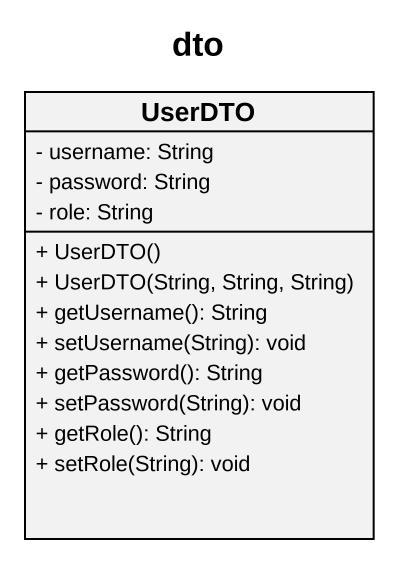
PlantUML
@startuml
title dto
hide circle
hide empty members
skinparam classAttributeIconSize 0
class UserDTO {
  - username: String
  - password: String
  - role: String
  + UserDTO()
  + UserDTO(String, String, String)
  + getUsername(): String
  + setUsername(String): void
  + getPassword(): String
  + setPassword(String): void
  + getRole(): String
  + setRole(String): void
}
@enduml
